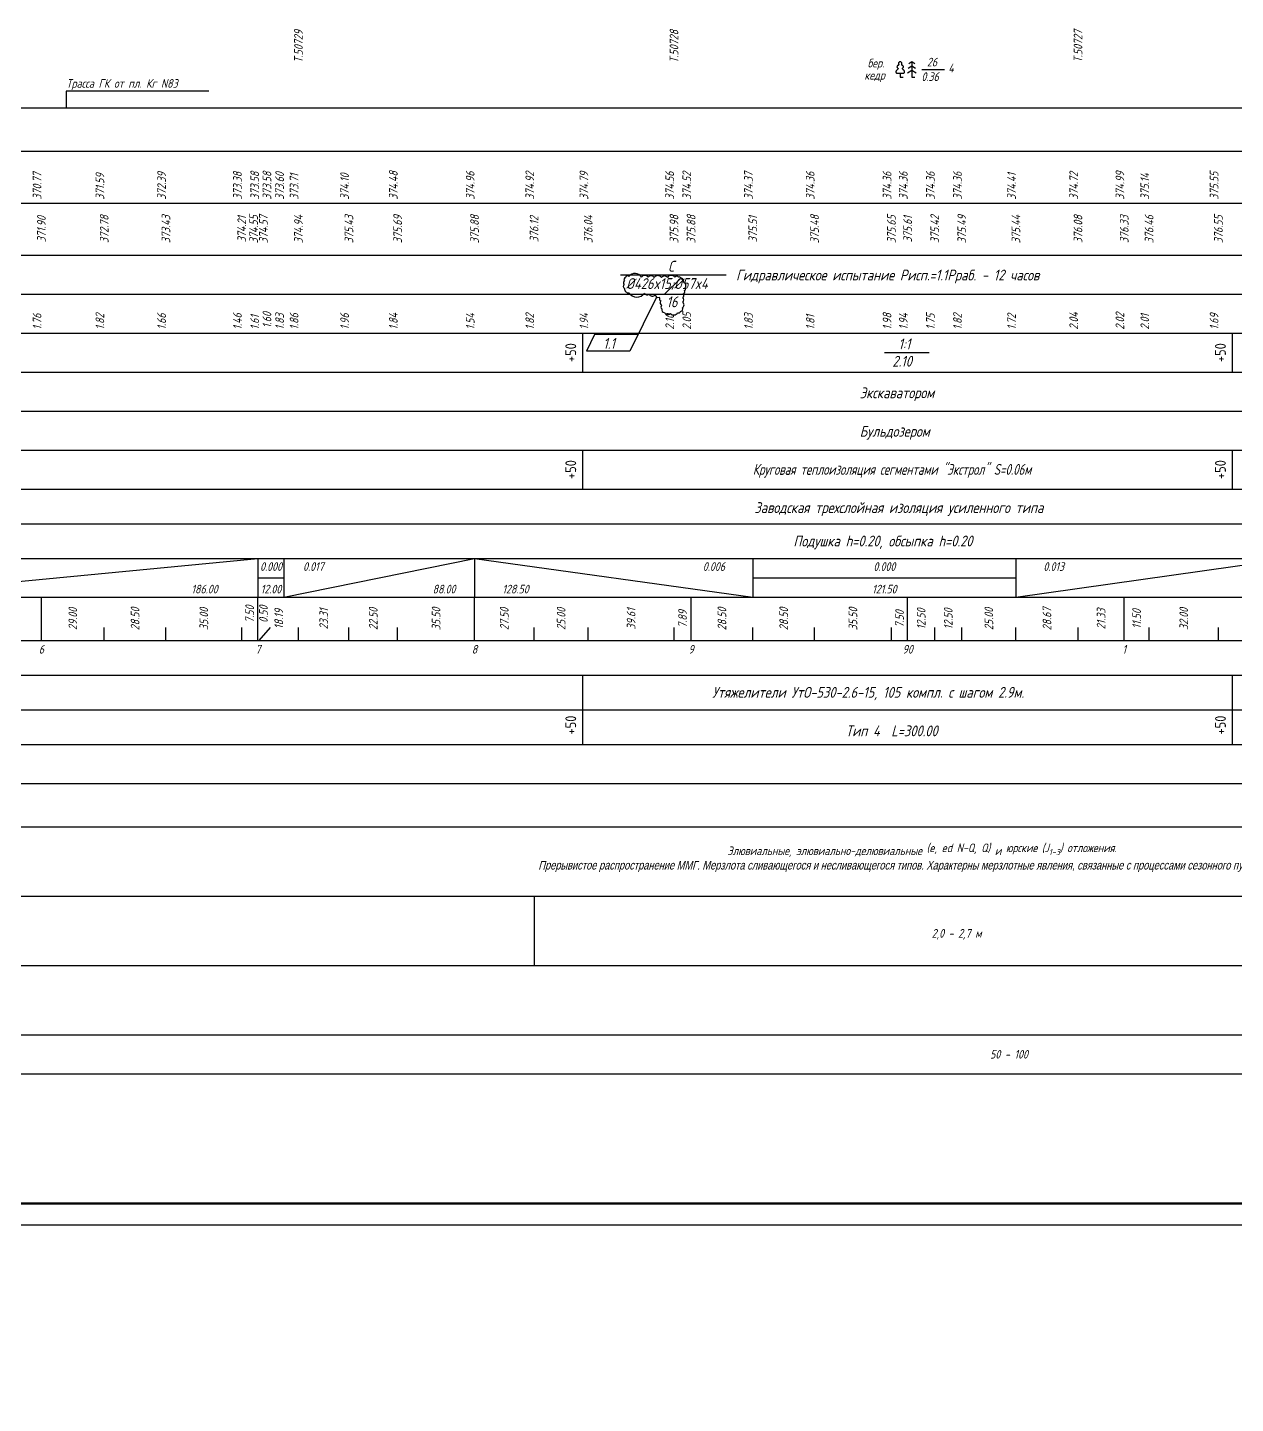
# Model space of a CAD drawing. Extents: x 0 to 1711, y -32 to 643.
# Drawn here: x 420.7 to 699.6, y 0 to 317.7 of the extents above; entities that cross this region are included whole.
import ezdxf
from ezdxf import colors
from ezdxf.entities.mleader import LeaderData, LeaderLine
from ezdxf.enums import TextEntityAlignment as Align
from ezdxf.math import Vec2, Vec3

# ---------------------------------------------------------------- set-up
doc = ezdxf.new("R2010")
doc.units = 0
for name, color, linetype in [('изм.1', 232, 'Continuous'), ('Отметки красные', 7, 'Continuous'), ('Подвал', 7, 'Continuous'), ('ТХ-Л', 140, 'Continuous')]:
    doc.layers.add(name, color=color, linetype=linetype)
doc.layers.add('ИИ_ОФОРМЛЕНИЕ_025', color=7, linetype='Continuous', lineweight=25)
doc.layers.add('ИИ_ПРОФИЛЬ_025', color=7, linetype='Continuous', lineweight=25)
doc.styles.add('VNIPISIMPLEXCUR', font='simplex.shx', dxfattribs={"width": 0.8, "oblique": 15})

# ---------------------------------------------------------------- blocks, each defined once
blk = doc.blocks.new('ИИ053673А')
at = {"color": 0, "linetype": 'Continuous'}
blk.add_lwpolyline([(-1.35, 0.88), (-1.22, 0.88), (-1.01, 0.88), (-0.87, 0.88), (-0.74, 0.89), (-0.62, 0.91), (-0.53, 0.94), (-0.44, 1), (-0.39, 1.07), (-0.37, 1.15), (-0.36, 1.23), (-0.36, 1.29), (-0.39, 1.38), (-0.42, 1.45), (-0.47, 1.52), (-0.55, 1.61), (-0.63, 1.69), (-0.7, 1.77), (-0.78, 1.84), (-0.81, 1.89), (-0.84, 1.93), (-0.85, 1.97), (-0.85, 1.99), (-0.83, 2.02), (-0.8, 2.05), (-0.74, 2.12), (-0.67, 2.2), (-0.62, 2.29), (-0.6, 2.37), (-0.61, 2.44), (-0.64, 2.52), (-0.68, 2.58), (-0.72, 2.62), (-0.75, 2.65), (-0.8, 2.68), (-0.85, 2.71), (-0.94, 2.76), (-0.99, 2.79), (-1.01, 2.81), (-1.03, 2.83), (-1.03, 2.85), (-1.03, 2.87), (-1.01, 2.89), (-1, 2.93), (-0.98, 2.97), (-0.95, 3.03), (-0.94, 3.1), (-0.94, 3.19), (-0.95, 3.25), (-0.99, 3.32), (-1.03, 3.38), (-1.07, 3.41), (-1.1, 3.44), (-1.17, 3.48), (-1.22, 3.49), (-1.28, 3.5), (-1.35, 3.5), (-1.42, 3.5), (-1.48, 3.49), (-1.53, 3.48), (-1.6, 3.44), (-1.63, 3.41), (-1.67, 3.38), (-1.71, 3.32), (-1.75, 3.25), (-1.76, 3.19), (-1.76, 3.1), (-1.75, 3.03), (-1.72, 2.97), (-1.7, 2.93), (-1.69, 2.89), (-1.67, 2.87), (-1.67, 2.85), (-1.67, 2.83), (-1.69, 2.81), (-1.71, 2.79), (-1.76, 2.76), (-1.85, 2.71), (-1.9, 2.68), (-1.95, 2.65), (-1.98, 2.62), (-2.02, 2.58), (-2.06, 2.52), (-2.09, 2.44), (-2.1, 2.37), (-2.08, 2.29), (-2.03, 2.2), (-1.96, 2.12), (-1.9, 2.05), (-1.87, 2.02), (-1.85, 1.99), (-1.85, 1.97), (-1.86, 1.93), (-1.89, 1.89), (-1.92, 1.84), (-2, 1.77), (-2.07, 1.69), (-2.15, 1.61), (-2.23, 1.52), (-2.28, 1.45), (-2.31, 1.38), (-2.34, 1.29), (-2.34, 1.23), (-2.33, 1.15), (-2.31, 1.07), (-2.26, 1), (-2.17, 0.94), (-2.08, 0.91), (-1.96, 0.89), (-1.83, 0.88), (-1.69, 0.88), (-1.48, 0.88)], close=True, dxfattribs=at)
for points in [[(2.05, 3.1), (1.35, 3.5), (0.65, 3.1)], [(1.35, 3.5), (1.35, 0), (2.05, 0)], [(-1.35, 0.88), (-1.35, 0), (-0.65, 0)], [(2.35, 0.92), (1.35, 1.5), (0.35, 0.92)], [(2.2, 2.01), (1.35, 2.5), (0.5, 2.01)]]:
    blk.add_lwpolyline(points, dxfattribs=at)
at = {"color": 0, "linetype": 'Continuous', "style": 'VNIPISIMPLEXCUR', "oblique": 15, "width": 0.8}
blk.add_attdef('RACE1', text='', height=2, dxfattribs=at).set_placement((-3.25, 2.25), align=Align.RIGHT)
blk.add_attdef('HEIGHT', (3, 2), '', height=2, dxfattribs=at)
blk.add_attdef('RACE2', text='', height=2, dxfattribs=at).set_placement((-3.25, 1.25), align=Align.TOP_RIGHT)
blk.add_attdef('THICKNESS', text='', height=2, dxfattribs=at).set_placement((3, 1.5), align=Align.TOP_LEFT)
blk.add_attdef('DISTANCE', text='', height=2, dxfattribs=at).set_placement((9.5, 1.75), align=Align.MIDDLE_LEFT)
blk = doc.blocks.new('ИИ03А2Х4')
at = {"color": 0, "linetype": 'Continuous', "lineweight": 25}
blk.add_lwpolyline([(0, 0), (0, 594), (1682, 594), (1682, 0)], close=True, dxfattribs=at)
at = {"color": 0, "linetype": 'Continuous', "lineweight": 50}
blk.add_lwpolyline([(20, 5), (20, 589), (1677, 589), (1677, 5)], close=True, dxfattribs=at)
at = {"color": 0, "linetype": 'Continuous', "style": 'VNIPISIMPLEXCUR', "oblique": 15, "width": 0.8, "flags": 8}
blk.add_attdef('FORMAT', text='', height=2.5, dxfattribs=at).set_placement((1677, 1.25), align=Align.RIGHT)

msp = doc.modelspace()

# ---------------------------------------------------------------- linework, layer by layer
at = {"layer": 'изм.1'}
msp.add_line((567.7678, 256.1373), (571.4902, 259.7589), dxfattribs=at)
msp.add_lwpolyline([(559.569, 260.2353, 0.52056705), (558.8236, 260.0491, 0.52056705), (558.5131, 259.1802, 0.52056705), (558.451, 258.4355, 0.52056705), (558.5752, 257.4425, 0.52056705), (559.569, 256.4495, 0.52056705), (563.1715, 256.3874, 0.52056705), (564.2274, 256.1391, 0.52056705), (565.656, 255.9529, 0.52056705), (566.5256, 255.4564, 0.52056705), (566.6498, 255.2702, 0.52056705), (566.9604, 254.5876, 0.52056705), (567.1467, 253.5325, 0.52056705), (567.1467, 252.7257, 0.52056705), (567.7678, 251.9188, 0.52056705), (569.1343, 251.6706, 0.52056705), (570.8113, 251.8568, 0.52056705), (571.4945, 252.1671, 0.52056705), (571.9293, 252.9739, 0.52056705), (571.9293, 254.3393, 0.52056705), (571.9914, 255.3323, 0.52056705), (572.0536, 256.2012, 0.52056705), (572.4262, 256.946, 0.52056705), (572.4883, 257.5666, 0.52056705), (572.1778, 258.8699, 0.52056705), (572.1778, 259.2423, 0.52056705), (572.0536, 259.4906, 0.52056705), (571.5567, 259.8009, 0.52056705), (570.9976, 260.0491, 0.52056705), (570.1902, 260.0491, 0.52056705), (568.451, 259.9871, 0.52056705), (567.0846, 259.9871, 0.52056705), (565.4075, 259.9871, 0.52056705), (563.979, 260.0491, 0.52056705), (562.4883, 260.0491, 0.52056705)], format="xyb", close=True, dxfattribs=at)
for points in [[(565.9615, 255.4784), (559.7974, 242.9884), (549.7974, 242.9884)], [(561.6483, 246.7842), (551.6483, 246.7842), (549.7974, 242.9884)]]:
    msp.add_lwpolyline(points, dxfattribs=at)
at = {"layer": 'ИИ_ПРОФИЛЬ_025', "flags": 128}
for points in [[(627.2279, 308.0349), (632.418, 308.0349)], [(462.5492, 303.0024), (429.5971, 303.0024), (429.5971, 299.1882)], [(123.9194, 299.1882), (1123.9194, 299.1882)], [(123.9194, 299.1373), (1123.9194, 299.1373)], [(123.9194, 289.1373), (1123.9194, 289.1373)], [(123.9194, 277.1373), (1123.9194, 277.1373)], [(123.9194, 265.1373), (1123.9194, 265.1373)], [(123.9194, 256.1373), (1123.9194, 256.1373)], [(123.9194, 247.1373), (1123.9194, 247.1373)], [(123.9194, 238.1373), (1123.9194, 238.1373)], [(123.9194, 229.1373), (1123.9194, 229.1373)], [(123.9194, 220.1373), (1123.9194, 220.1373)], [(123.9194, 211.1373), (1123.9194, 211.1373)], [(123.9194, 203.1373), (1123.9194, 203.1373)], [(123.9194, 195.1373), (1123.9194, 195.1373)], [(123.9194, 186.1373), (1123.9194, 186.1373)], [(423.9194, 176.1373), (423.9194, 186.1373)], [(473.9194, 176.1373), (473.9194, 186.1373)], [(523.9194, 176.1373), (523.9194, 186.1373)], [(573.9194, 176.1373), (573.9194, 186.1373)], [(623.9194, 176.1373), (623.9194, 186.1373)], [(673.9194, 176.1373), (673.9194, 186.1373)], [(438.4194, 176.1373), (438.4194, 179.1373)], [(452.6694, 176.1373), (452.6694, 179.1373)], [(470.1694, 176.1373), (470.1694, 179.1373)], [(474.1694, 176.1373), (476.7773, 179.1373)], [(483.2644, 176.1373), (483.2644, 179.1373)], [(494.9194, 176.1373), (494.9194, 179.1373)], [(506.1694, 176.1373), (506.1694, 179.1373)], [(537.6694, 176.1373), (537.6694, 179.1373)], [(550.1694, 176.1373), (550.1694, 179.1373)], [(569.9744, 176.1373), (569.9744, 179.1373)], [(588.1694, 176.1373), (588.1694, 179.1373)], [(602.4194, 176.1373), (602.4194, 179.1373)], [(620.1694, 176.1373), (620.1694, 179.1373)], [(630.1694, 176.1373), (630.1694, 179.1373)], [(636.4194, 176.1373), (636.4194, 179.1373)], [(648.9194, 176.1373), (648.9194, 179.1373)], [(663.2544, 176.1373), (663.2544, 179.1373)], [(679.6694, 176.1373), (679.6694, 179.1373)], [(695.6694, 176.1373), (695.6694, 179.1373)], [(123.9194, 176.1373), (1123.9194, 176.1373)], [(123.9194, 168.1373), (1123.9194, 168.1373)], [(123.9194, 160.1373), (1123.9194, 160.1373)], [(123.9194, 152.1373), (1123.9194, 152.1373)], [(123.9194, 143.1373), (1123.9194, 143.1373)], [(123.9194, 133.1373), (1123.9194, 133.1373)], [(123.9194, 117.1373), (1123.9194, 117.1373)], [(537.6694, 117.1373), (537.6694, 101.1373)], [(123.9194, 101.1373), (1123.9194, 101.1373)], [(123.9194, 85.1373), (1123.9194, 85.1373)], [(123.9194, 76.1373), (1123.9194, 76.1373)], [(123.9194, 46.1373), (1123.9194, 46.1373)]]:
    msp.add_lwpolyline(points, dxfattribs=at)
at = {"layer": 'Подвал'}
for p, q in [((380.9194, 186.1373), (473.9194, 195.1373)), ((473.9194, 195.1373), (473.9194, 186.1373)), ((473.9194, 195.1373), (473.9194, 186.1373)), ((479.9194, 195.1373), (479.9194, 186.1373)), ((479.9194, 195.1373), (479.9194, 186.1373)), ((479.9194, 186.1373), (523.9194, 195.1373)), ((523.9194, 195.1373), (523.9194, 186.1373)), ((523.9194, 195.1373), (523.9194, 186.1373)), ((523.9194, 195.1373), (588.1694, 186.1373)), ((588.1694, 195.1373), (588.1694, 186.1373)), ((588.1694, 195.1373), (588.1694, 186.1373)), ((648.9194, 195.1373), (648.9194, 186.1373)), ((648.9194, 195.1373), (648.9194, 186.1373)), ((648.9194, 186.1373), (712.2948, 195.1373)), ((473.9194, 190.6373), (479.9194, 190.6373)), ((588.1694, 190.6373), (648.9194, 190.6373))]:
    msp.add_line(p, q, dxfattribs=at)
at = {"layer": 'ТХ-Л'}
for points in [[(557.591, 260.5709), (581.9791, 260.5709)], [(618.6053, 242.6361), (628.8619, 242.6361)]]:
    msp.add_lwpolyline(points, dxfattribs=at)
at = {"layer": 'ТХ-Л', "ltscale": 100}
for points in [[(548.9194, 238.1373), (548.9194, 247.1373)], [(698.9194, 238.1373), (698.9194, 247.1373)], [(548.9194, 211.1373), (548.9194, 220.1373)], [(698.9194, 211.1373), (698.9194, 220.1373)], [(548.9194, 152.1373), (548.9194, 168.1373)], [(698.9194, 152.1373), (698.9194, 168.1373)]]:
    msp.add_lwpolyline(points, dxfattribs=at)

# ---------------------------------------------------------------- block references
at = {"layer": 'ИИ_ОФОРМЛЕНИЕ_025'}
msp.add_blockref('ИИ03А2Х4', (28.9194, 41.1373), dxfattribs=at)
at = {"layer": 'ИИ_ПРОФИЛЬ_025'}
ref = msp.add_blockref('ИИ053673А', (623.5523, 306.2515), dxfattribs=dict(at, rotation=359.9999260363039))
ref.add_attrib('RACE1', 'бер.', dxfattribs={"layer": '0', "color": 0, "linetype": 'Continuous', "height": 2, "rotation": 359.999926, "style": 'VNIPISIMPLEXCUR', "oblique": 15, "width": 0.8}).set_placement((618.5097, 308.4921), align=Align.RIGHT)
ref.add_attrib('RACE2', 'кедр', dxfattribs={"layer": '0', "color": 0, "linetype": 'Continuous', "height": 2, "rotation": 359.999926, "style": 'VNIPISIMPLEXCUR', "oblique": 15, "width": 0.8}).set_placement((618.6569, 307.6672), align=Align.TOP_RIGHT)
ref.add_attrib('HEIGHT', '26', (628.3753, 308.7174), dxfattribs={"layer": '0', "color": 0, "linetype": 'Continuous', "height": 2, "rotation": 359.999926, "style": 'VNIPISIMPLEXCUR', "oblique": 15, "width": 0.8})
ref.add_attrib('THICKNESS', '0.36', dxfattribs={"layer": '0', "color": 0, "linetype": 'Continuous', "height": 2, "rotation": 359.999926, "style": 'VNIPISIMPLEXCUR', "oblique": 15, "width": 0.8}).set_placement((627.1013, 307.3588), align=Align.TOP_LEFT)
ref.add_attrib('DISTANCE', '4', dxfattribs={"layer": '0', "color": 0, "linetype": 'Continuous', "height": 2, "rotation": 359.999926, "style": 'VNIPISIMPLEXCUR', "oblique": 15, "width": 0.8}).set_placement((633.3137, 308.367), align=Align.MIDDLE_LEFT)

# ---------------------------------------------------------------- texts
at = {"layer": 'изм.1', "char_height": 2.5, "attachment_point": 1, "style": 'VNIPISIMPLEXCUR'}
for s, insert in [('16', (568.2295, 255.6173)), ('1.1', (553.626, 246.0227))]:
    msp.add_mtext_dynamic_manual_height_columns(s, width=6.563246, gutter_width=25, heights=[0], dxfattribs=dict(at, insert=insert))
at = {"layer": 'ИИ_ПРОФИЛЬ_025', "style": 'VNIPISIMPLEXCUR', "oblique": 15, "width": 0.8}
for s, p in [('Т.50729', (483.2644, 317.1373)), ('Т.50728', (569.9744, 317.1373)), ('Т.50727', (663.2544, 317.1373))]:
    msp.add_text(s, height=2, rotation=90, dxfattribs=at).set_placement(p, align=Align.MIDDLE_RIGHT)
msp.add_text('Трасса ГК от пл. Кг N83', height=2, dxfattribs=at).set_placement((429.6816, 303.7964))
for s, p in [('371.90', (424.9194, 271.1373)), ('372.78', (439.4194, 271.1373)), ('373.43', (453.6694, 271.1373)), ('374.21', (471.1694, 271.1373)), ('374.55', (473.9155, 271.1373)), ('374.57', (476.1631, 271.1373)), ('374.94', (484.2644, 271.1373)), ('375.43', (495.9194, 271.1373)), ('375.69', (507.1694, 271.1373)), ('375.88', (524.9194, 271.1373)), ('376.12', (538.6694, 271.1373)), ('376.04', (551.1694, 271.1373)), ('375.98', (570.9744, 271.1373)), ('375.88', (574.9194, 271.1373)), ('375.51', (589.1694, 271.1373)), ('375.48', (603.4194, 271.1373)), ('375.65', (621.1694, 271.1373)), ('375.61', (624.9194, 271.1373)), ('375.42', (631.1694, 271.1373)), ('375.49', (637.4194, 271.1373)), ('375.44', (649.9194, 271.1373)), ('376.08', (664.2544, 271.1373)), ('376.33', (674.9194, 271.1373)), ('376.46', (680.6694, 271.1373)), ('376.55', (696.6694, 271.1373))]:
    msp.add_text(s, height=2, rotation=90, dxfattribs=at).set_placement(p, align=Align.CENTER)
for s, p in [('7.50', (471.9969, 182.2287)), ('0.50', (475.1838, 182.2287)), ('29.00', (431.1694, 181.1373)), ('28.50', (445.5444, 181.1373)), ('35.00', (461.4194, 181.1373)), ('18.19', (478.7169, 181.1373)), ('23.31', (489.0919, 181.1373)), ('22.50', (500.5444, 181.1373)), ('35.50', (515.0444, 181.1373)), ('27.50', (530.7944, 181.1373)), ('25.00', (543.9194, 181.1373)), ('39.61', (560.0719, 181.1373)), ('7.89', (571.9469, 181.1373)), ('28.50', (581.0444, 181.1373)), ('28.50', (595.2944, 181.1373)), ('35.50', (611.2944, 181.1373)), ('7.50', (622.0444, 181.1373)), ('12.50', (627.0444, 181.1373)), ('12.50', (633.2944, 181.1373)), ('25.00', (642.6694, 181.1373)), ('28.67', (656.0869, 181.1373)), ('21.33', (668.5869, 181.1373)), ('11.50', (676.7944, 181.1373)), ('32.00', (687.6694, 181.1373))]:
    msp.add_text(s, height=2, rotation=90, dxfattribs=at).set_placement(p, align=Align.MIDDLE_CENTER)
for s, p in [('6', (423.9194, 173.1373)), ('7', (473.9194, 173.1373)), ('8', (523.9194, 173.1373)), ('9', (573.9194, 173.1373)), ('90', (623.9194, 173.1373)), ('1', (673.9194, 173.1373))]:
    msp.add_text(s, height=2, dxfattribs=at).set_placement(p, align=Align.CENTER)
for s, p in [('2,0 - 2,7 м', (635.2257, 109.5562)), ('50 - 100', (647.3191, 81.6339))]:
    msp.add_text(s, height=2, dxfattribs=at).set_placement(p, align=Align.TOP_CENTER)
at = {"layer": 'ИИ_ПРОФИЛЬ_025', "insert": (627.238, 128.6177), "char_height": 2, "width": 248.670138, "attachment_point": 2, "style": 'VNIPISIMPLEXCUR'}
msp.add_mtext('Элювиальные, элювиально-делювиальные {\\A1;(e, ed N-Q, Q)} и{\\A1; юрские (J\\H0.7x;\\S^ 1-3;\\H1.4286x;) отложения.\\P\\Fc:\\3dservice\\simplex|c204;\\H0.99998x;Прерывистое распространение ММГ. Мерзлота сливающегося и несливающегося типов. Характерны мерзлотные явления, связанные с процессами сезонного пучения грунтов.}', dxfattribs=at)
at = {"layer": 'Отметки красные', "ltscale": 100, "char_height": 2, "attachment_point": 7, "rotation": 89.999982, "style": 'VNIPISIMPLEXCUR'}
for s, insert in [('\\W0.800;\\W0.8;\\Q15.0;370.77', (423.9194, 277.9373)), ('\\W0.800;\\W0.8;\\Q15.0;371.59', (438.4194, 277.9373)), ('\\W0.800;\\W0.8;\\Q15.0;372.39', (452.6694, 277.9373)), ('\\W0.800;\\W0.8;\\Q15.0;373.38', (470.1694, 277.9373)), ('\\W0.800;\\W0.8;\\Q15.0;373.58', (474.1694, 277.9373)), ('\\W0.800;\\W0.8;\\Q15.0;373.58', (476.994, 277.955)), ('\\W0.800;\\W0.8;\\Q15.0;373.60', (479.9194, 277.9373)), ('\\W0.800;\\W0.8;\\Q15.0;373.71', (483.2644, 277.9373)), ('\\W0.800;\\W0.8;\\Q15.0;374.10', (494.9194, 277.9373)), ('\\W0.800;\\W0.8;\\Q15.0;374.48', (506.1694, 277.9373)), ('\\W0.800;\\W0.8;\\Q15.0;374.96', (523.9194, 277.9373)), ('\\W0.800;\\W0.8;\\Q15.0;374.92', (537.6694, 277.9373)), ('\\W0.800;\\W0.8;\\Q15.0;374.79', (550.1694, 277.9373)), ('\\W0.800;\\W0.8;\\Q15.0;374.56', (569.9744, 277.9373)), ('\\W0.800;\\W0.8;\\Q15.0;374.52', (573.9194, 277.9373)), ('\\W0.800;\\W0.8;\\Q15.0;374.37', (588.1694, 277.9373)), ('\\W0.800;\\W0.8;\\Q15.0;374.36', (602.4194, 277.9373)), ('\\W0.800;\\W0.8;\\Q15.0;374.36', (620.1694, 277.9373)), ('\\W0.800;\\W0.8;\\Q15.0;374.36', (623.9194, 277.9373)), ('\\W0.800;\\W0.8;\\Q15.0;374.36', (630.1694, 277.9373)), ('\\W0.800;\\W0.8;\\Q15.0;374.36', (636.4194, 277.9373)), ('\\W0.800;\\W0.8;\\Q15.0;374.41', (648.9194, 277.9373)), ('\\W0.800;\\W0.8;\\Q15.0;374.72', (663.2544, 277.9373)), ('\\W0.800;\\W0.8;\\Q15.0;374.99', (673.9194, 277.9373)), ('\\W0.800;\\W0.8;\\Q15.0;375.14', (679.6694, 277.9373)), ('\\W0.800;\\W0.8;\\Q15.0;375.55', (695.6694, 277.9373))]:
    msp.add_mtext(s, dxfattribs=dict(at, insert=insert))
at = {"layer": 'Подвал', "ltscale": 100, "char_height": 2, "attachment_point": 7, "rotation": 89.999982, "style": 'VNIPISIMPLEXCUR'}
for s, insert in [('\\W0.800;\\W0.8;\\Q15.0;1.76', (423.9194, 247.9373)), ('\\W0.800;\\W0.8;\\Q15.0;1.82', (438.4194, 247.9373)), ('\\W0.800;\\W0.8;\\Q15.0;1.66', (452.6694, 247.9373)), ('\\W0.800;\\W0.8;\\Q15.0;1.46', (470.1694, 247.9373)), ('\\W0.800;\\W0.8;\\Q15.0;1.61', (474.1694, 247.9373)), ('\\W0.800;\\W0.8;\\Q15.0;1.60', (476.994, 248.3074)), ('\\W0.800;\\W0.8;\\Q15.0;1.83', (479.9194, 247.9373)), ('\\W0.800;\\W0.8;\\Q15.0;1.86', (483.2644, 247.9373)), ('\\W0.800;\\W0.8;\\Q15.0;1.96', (494.9194, 247.9373)), ('\\W0.800;\\W0.8;\\Q15.0;1.84', (506.1694, 247.9373)), ('\\W0.800;\\W0.8;\\Q15.0;1.54', (523.9194, 247.9373)), ('\\W0.800;\\W0.8;\\Q15.0;1.82', (537.6694, 247.9373)), ('\\W0.800;\\W0.8;\\Q15.0;1.94', (550.1694, 247.9373)), ('\\W0.800;\\W0.8;\\Q15.0;2.10', (569.9744, 247.9373)), ('\\W0.800;\\W0.8;\\Q15.0;2.05', (573.9194, 247.9373)), ('\\W0.800;\\W0.8;\\Q15.0;1.83', (588.1694, 247.9373)), ('\\W0.800;\\W0.8;\\Q15.0;1.81', (602.4194, 247.9373)), ('\\W0.800;\\W0.8;\\Q15.0;1.98', (620.1694, 247.9373)), ('\\W0.800;\\W0.8;\\Q15.0;1.94', (623.9194, 247.9373)), ('\\W0.800;\\W0.8;\\Q15.0;1.75', (630.1694, 247.9373)), ('\\W0.800;\\W0.8;\\Q15.0;1.82', (636.4194, 247.9373)), ('\\W0.800;\\W0.8;\\Q15.0;1.72', (648.9194, 247.9373)), ('\\W0.800;\\W0.8;\\Q15.0;2.04', (663.2544, 247.9373)), ('\\W0.800;\\W0.8;\\Q15.0;2.02', (673.9194, 247.9373)), ('\\W0.800;\\W0.8;\\Q15.0;2.01', (679.6694, 247.9373)), ('\\W0.800;\\W0.8;\\Q15.0;1.69', (695.6694, 247.9373))]:
    msp.add_mtext(s, dxfattribs=dict(at, insert=insert))
at = {"layer": 'Подвал', "ltscale": 100, "char_height": 2, "style": 'VNIPISIMPLEXCUR'}
for s, insert, attachment_point in [('\\W0.800;\\W0.8;\\Q15.0;0.000', (476.9194, 194.2373), 2), ('\\W0.800;\\W0.8;\\Q15.0;0.017', (484.3194, 194.2373), 1), ('\\W0.800;\\W0.8;\\Q15.0;0.006', (581.7444, 194.2373), 3), ('\\W0.800;\\W0.8;\\Q15.0;0.000', (618.5444, 194.2373), 2), ('\\W0.800;\\W0.8;\\Q15.0;0.013', (655.2569, 194.2373), 1), ('\\W0.800;\\W0.8;\\Q15.0;186.00', (464.6194, 187.0373), 9), ('\\W0.800;\\W0.8;\\Q15.0;12.00', (476.9194, 187.0373), 8), ('\\W0.800;\\W0.8;\\Q15.0;88.00', (519.5194, 187.0373), 9), ('\\W0.800;\\W0.8;\\Q15.0;128.50', (530.3444, 187.0373), 7), ('\\W0.800;\\W0.8;\\Q15.0;121.50', (618.5444, 187.0373), 8)]:
    msp.add_mtext(s, dxfattribs=dict(at, insert=insert, attachment_point=attachment_point))
at = {"layer": 'ТХ-Л', "style": 'VNIPISIMPLEXCUR', "oblique": 15}
for s, width, p in [('С', 0.8, (568.6278, 261.3386)), ('Гидравлическое испытание Рисп.=1.1Рраб. - 12 часов', 0.8, (584.302, 259.2954)), ('%%C426x15;%%C57x4', 0.8, (558.9352, 257.3336)), ('1:1', 0.8, (621.7762, 243.4038)), ('2.10', 0.8, (620.3853, 239.3988)), ('Экскаватором', 0.8, (612.843, 232.1028)), ('Бульдозером', 0.8, (612.843, 223.212)), ('Круговая теплоизоляция сегментами "Экстрол" S=0.06м ', 0.7, (588.1723, 214.4184)), ('Тип 4  L=300.00', 0.8, (609.6276, 154.0523))]:
    msp.add_text(s, height=2.5, dxfattribs=dict(at, width=width)).set_placement(p)
at = {"layer": 'ТХ-Л', "char_height": 2.5, "attachment_point": 8, "rotation": 89.672002, "style": 'VNIPISIMPLEXCUR'}
for insert in [(547.3851, 242.6373), (697.3851, 242.6373), (547.3851, 215.6373), (697.3851, 215.6373), (547.3851, 156.6373), (697.3851, 156.6373)]:
    msp.add_mtext('{\\Q0;+50}', dxfattribs=dict(at, insert=insert))
at = {"layer": 'ТХ-Л', "char_height": 2.5, "width": 84.418544, "attachment_point": 1, "style": 'VNIPISIMPLEXCUR'}
for s, insert in [('Заводская трехслойная изоляция усиленного типа', (588.5364, 208.1053)), ('{\\Fsimplex|c204;Подушка h=0.20, обсыпка h=0.20}', (597.5357, 200.3885))]:
    msp.add_mtext(s, dxfattribs=dict(at, insert=insert))
at = {"layer": 'ТХ-Л', "insert": (575.8841, 165.4485), "char_height": 2.5, "attachment_point": 1, "style": 'VNIPISIMPLEXCUR'}
msp.add_mtext_dynamic_manual_height_columns('\\pi2.9364;Утяжелители УтО-530-2.6-15, 105 компл. с шагом 2.9м.', width=100, gutter_width=12.5, heights=[0], dxfattribs=at)

# ---------------------------------------------------------------- leaders
at = {"layer": 'ТХ-Л', "linetype": 'Continuous', "ltscale": 100}
ml = msp.add_multileader_mtext('Standard', dxfattribs=at)
ml.set_content('1\\P', color=256, style='VNIPISIMPLEXCUR')
ml.set_leader_properties()
ml.build(insert=Vec2(0, 0))
ml.multileader.update_dxf_attribs({"leader_type": 0, "has_dogleg": 0, "text_left_attachment_type": 0, "text_right_attachment_type": 0, "dogleg_length": 0.36})
ctx = ml.context
ctx.base_point, ctx.char_height, ctx.plane_origin = Vec3(1486.9155, 614.8596), 3.5, Vec3(-1.4782, 5.9099)
ctx.left_attachment, ctx.right_attachment = 0, 0
notes = []
notes.append((ctx, [(0, (0, 0, 0), (0, 0), (1, 0), 1, [])]))
ctx.mtext.insert, ctx.mtext.flow_direction = Vec3(1488.9155, 614.8596), 5
for ctx, leaders in notes:
    for number, flags, end, landing, length, lines in leaders:
        leader = LeaderData()
        leader.index, (leader.has_last_leader_line, leader.has_dogleg_vector, leader.attachment_direction) = number, flags
        leader.last_leader_point, leader.dogleg_vector, leader.dogleg_length = Vec3(end), Vec3(landing), length
        for number, points, colour, breaks in lines:
            line = LeaderLine()
            line.index, line.vertices, line.color, line.breaks = number, Vec3.list(points), colors.encode_raw_color(colour), breaks
            leader.lines.append(line)
        ctx.leaders.append(leader)

doc.saveas('drawing.dxf')
